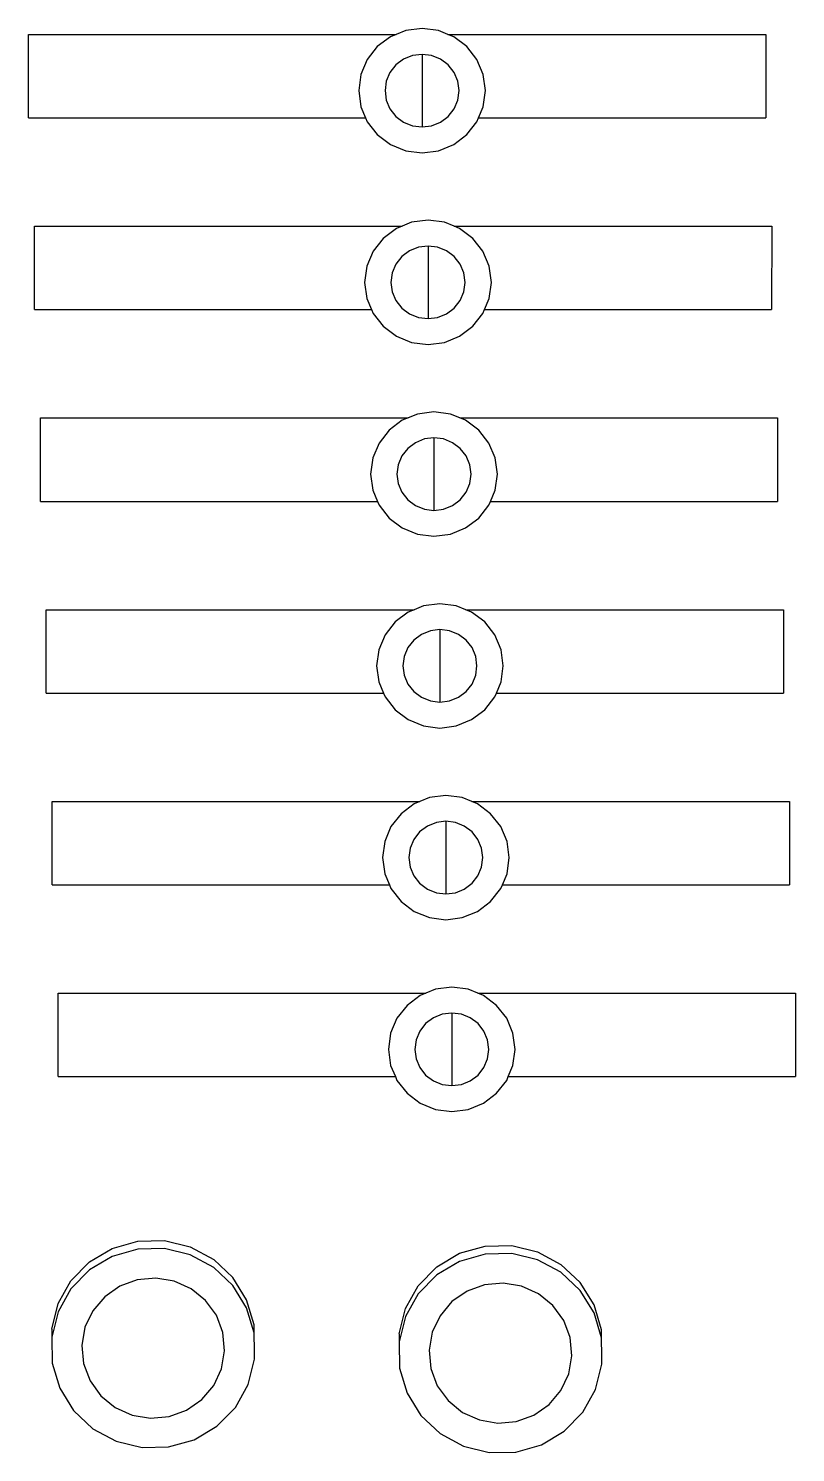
# Model space of a CAD drawing. Header units: centimetres. Extents: x 127 to 455, y 35 to 178.
# Drawn here: x 168.94 to 175.33, y 66.61 to 78.46 of the extents above; entities that cross this region are included whole.
import ezdxf

# ---------------------------------------------------------------- set-up
doc = ezdxf.new("R2010")
doc.units = ezdxf.units.CM
doc.layers.add('Edges', color=7, linetype='Continuous')

# ---------------------------------------------------------------- blocks, each defined once
blk = doc.blocks.new('ultrasound machine pl')
at = {"layer": 'Edges'}
for p, q in [((168.938, 77.717), (168.938, 78.411)), ((168.938, 78.411), (172, 78.411)), ((171.952, 78.392), (171.843, 78.31)), ((172, 78.411), (171.952, 78.392)), ((172.08, 78.444), (172, 78.411)), ((172.216, 78.461), (172.08, 78.444)), ((172.353, 78.444), (172.216, 78.461)), ((172.432, 78.411), (172.353, 78.444)), ((172.432, 78.411), (175.078, 78.411)), ((172.48, 78.392), (172.432, 78.411)), ((172.589, 78.31), (172.48, 78.392)), ((175.078, 78.411), (175.078, 77.717)), ((171.843, 78.31), (171.759, 78.203)), ((172.216, 78.246), (172.136, 78.236)), ((172.296, 78.236), (172.216, 78.246)), ((172.216, 78.246), (172.216, 77.642)), ((172.673, 78.203), (172.589, 78.31)), ((171.759, 78.203), (171.707, 78.078)), ((171.998, 78.158), (171.949, 78.095)), ((172.062, 78.206), (171.998, 78.158)), ((172.136, 78.236), (172.062, 78.206)), ((172.37, 78.206), (172.296, 78.236)), ((172.434, 78.158), (172.37, 78.206)), ((172.483, 78.095), (172.434, 78.158)), ((172.726, 78.078), (172.673, 78.203)), ((171.707, 78.078), (171.689, 77.944)), ((171.918, 78.022), (171.908, 77.944)), ((171.949, 78.095), (171.918, 78.022)), ((172.514, 78.022), (172.483, 78.095)), ((172.524, 77.944), (172.514, 78.022)), ((172.744, 77.944), (172.726, 78.078)), ((171.689, 77.944), (171.707, 77.81)), ((171.908, 77.944), (171.918, 77.866)), ((172.514, 77.866), (172.524, 77.944)), ((172.726, 77.81), (172.744, 77.944)), ((171.707, 77.81), (171.746, 77.717)), ((171.918, 77.866), (171.949, 77.793)), ((171.949, 77.793), (171.998, 77.73)), ((172.434, 77.73), (172.483, 77.793)), ((172.483, 77.793), (172.514, 77.866)), ((172.686, 77.717), (172.726, 77.81)), ((168.938, 77.717), (171.746, 77.717)), ((171.746, 77.717), (171.759, 77.685)), ((171.759, 77.685), (171.843, 77.578)), ((171.998, 77.73), (172.062, 77.682)), ((172.062, 77.682), (172.136, 77.652)), ((172.136, 77.652), (172.216, 77.642)), ((172.216, 77.642), (172.296, 77.652)), ((172.296, 77.652), (172.37, 77.682)), ((172.37, 77.682), (172.434, 77.73)), ((172.589, 77.578), (172.673, 77.685)), ((172.673, 77.685), (172.686, 77.717)), ((172.686, 77.717), (175.078, 77.717)), ((171.843, 77.578), (171.952, 77.496)), ((172.48, 77.496), (172.589, 77.578)), ((171.952, 77.496), (172.08, 77.444)), ((172.08, 77.444), (172.216, 77.427)), ((172.216, 77.427), (172.353, 77.444)), ((172.353, 77.444), (172.48, 77.496)), ((172.129, 76.848), (172.05, 76.815)), ((172.266, 76.865), (172.129, 76.848)), ((172.402, 76.848), (172.266, 76.865)), ((172.482, 76.815), (172.402, 76.848)), ((168.988, 76.815), (172.05, 76.815)), ((168.988, 76.121), (168.988, 76.815)), ((171.893, 76.714), (171.809, 76.607)), ((172.002, 76.796), (171.893, 76.714)), ((172.05, 76.815), (172.002, 76.796)), ((172.482, 76.815), (175.128, 76.815)), ((172.529, 76.796), (172.482, 76.815)), ((172.639, 76.714), (172.529, 76.796)), ((172.723, 76.607), (172.639, 76.714)), ((175.128, 76.815), (175.127, 76.121)), ((171.809, 76.607), (171.756, 76.482)), ((172.112, 76.61), (172.048, 76.562)), ((172.186, 76.64), (172.112, 76.61)), ((172.266, 76.65), (172.186, 76.64)), ((172.345, 76.64), (172.266, 76.65)), ((172.266, 76.65), (172.266, 76.046)), ((172.42, 76.61), (172.345, 76.64)), ((172.484, 76.562), (172.42, 76.61)), ((172.775, 76.482), (172.723, 76.607)), ((171.756, 76.482), (171.738, 76.348)), ((171.999, 76.499), (171.968, 76.426)), ((172.048, 76.562), (171.999, 76.499)), ((172.533, 76.499), (172.484, 76.562)), ((172.563, 76.426), (172.533, 76.499)), ((172.793, 76.348), (172.775, 76.482)), ((171.738, 76.348), (171.756, 76.214)), ((171.968, 76.426), (171.957, 76.348)), ((171.957, 76.348), (171.968, 76.27)), ((172.574, 76.348), (172.563, 76.426)), ((172.563, 76.27), (172.574, 76.348)), ((172.775, 76.214), (172.793, 76.348)), ((171.968, 76.27), (171.999, 76.197)), ((172.533, 76.197), (172.563, 76.27)), ((168.988, 76.121), (171.795, 76.121)), ((171.756, 76.214), (171.795, 76.121)), ((171.795, 76.121), (171.809, 76.089)), ((171.999, 76.197), (172.048, 76.134)), ((172.048, 76.134), (172.112, 76.086)), ((172.42, 76.086), (172.484, 76.134)), ((172.484, 76.134), (172.533, 76.197)), ((172.723, 76.089), (172.736, 76.121)), ((172.736, 76.121), (172.775, 76.214)), ((172.736, 76.121), (175.127, 76.121)), ((171.809, 76.089), (171.893, 75.982)), ((172.112, 76.086), (172.186, 76.056)), ((172.186, 76.056), (172.266, 76.046)), ((172.266, 76.046), (172.345, 76.056)), ((172.345, 76.056), (172.42, 76.086)), ((172.639, 75.982), (172.723, 76.089)), ((171.893, 75.982), (172.002, 75.9)), ((172.002, 75.9), (172.129, 75.848)), ((172.402, 75.848), (172.529, 75.9)), ((172.529, 75.9), (172.639, 75.982)), ((172.129, 75.848), (172.266, 75.831)), ((172.266, 75.831), (172.402, 75.848)), ((169.038, 74.525), (169.038, 75.219)), ((169.038, 75.219), (172.099, 75.219)), ((172.051, 75.2), (171.942, 75.117)), ((172.099, 75.219), (172.051, 75.2)), ((172.179, 75.251), (172.099, 75.219)), ((172.315, 75.269), (172.179, 75.251)), ((172.452, 75.251), (172.315, 75.269)), ((172.531, 75.219), (172.452, 75.251)), ((172.531, 75.219), (175.177, 75.219)), ((172.579, 75.2), (172.531, 75.219)), ((172.688, 75.117), (172.579, 75.2)), ((175.177, 75.219), (175.177, 74.525)), ((171.942, 75.117), (171.858, 75.01)), ((172.235, 75.044), (172.161, 75.013)), ((172.315, 75.054), (172.235, 75.044)), ((172.395, 75.044), (172.315, 75.054)), ((172.315, 75.054), (172.315, 74.449)), ((172.469, 75.013), (172.395, 75.044)), ((172.772, 75.01), (172.688, 75.117)), ((171.858, 75.01), (171.806, 74.886)), ((172.097, 74.965), (172.048, 74.903)), ((172.161, 75.013), (172.097, 74.965)), ((172.533, 74.965), (172.469, 75.013)), ((172.582, 74.903), (172.533, 74.965)), ((172.825, 74.886), (172.772, 75.01)), ((171.806, 74.886), (171.788, 74.752)), ((172.017, 74.83), (172.007, 74.752)), ((172.048, 74.903), (172.017, 74.83)), ((172.613, 74.83), (172.582, 74.903)), ((172.624, 74.752), (172.613, 74.83)), ((172.843, 74.752), (172.825, 74.886)), ((171.788, 74.752), (171.806, 74.618)), ((172.007, 74.752), (172.017, 74.673)), ((172.613, 74.673), (172.624, 74.752)), ((172.825, 74.618), (172.843, 74.752)), ((171.806, 74.618), (171.845, 74.525)), ((172.017, 74.673), (172.048, 74.601)), ((172.048, 74.601), (172.097, 74.538)), ((172.533, 74.538), (172.582, 74.601)), ((172.582, 74.601), (172.613, 74.673)), ((172.785, 74.525), (172.825, 74.618)), ((169.038, 74.525), (171.845, 74.525)), ((171.845, 74.525), (171.858, 74.493)), ((171.858, 74.493), (171.942, 74.386)), ((172.097, 74.538), (172.161, 74.49)), ((172.161, 74.49), (172.235, 74.46)), ((172.235, 74.46), (172.315, 74.449)), ((172.315, 74.449), (172.395, 74.46)), ((172.395, 74.46), (172.469, 74.49)), ((172.469, 74.49), (172.533, 74.538)), ((172.688, 74.386), (172.772, 74.493)), ((172.772, 74.493), (172.785, 74.525)), ((172.785, 74.525), (175.177, 74.525)), ((171.942, 74.386), (172.051, 74.304)), ((172.579, 74.304), (172.688, 74.386)), ((172.051, 74.304), (172.179, 74.252)), ((172.179, 74.252), (172.315, 74.234)), ((172.315, 74.234), (172.452, 74.252)), ((172.452, 74.252), (172.579, 74.304)), ((169.087, 73.623), (172.149, 73.623)), ((169.087, 72.929), (169.087, 73.623)), ((172.149, 73.623), (172.101, 73.603)), ((172.228, 73.655), (172.149, 73.623)), ((172.365, 73.673), (172.228, 73.655)), ((172.501, 73.655), (172.365, 73.673)), ((172.581, 73.623), (172.501, 73.655)), ((172.581, 73.623), (175.227, 73.623)), ((172.629, 73.603), (172.581, 73.623)), ((175.227, 73.623), (175.226, 72.929)), ((171.992, 73.521), (171.908, 73.414)), ((172.101, 73.603), (171.992, 73.521)), ((172.738, 73.521), (172.629, 73.603)), ((172.822, 73.414), (172.738, 73.521)), ((171.908, 73.414), (171.855, 73.289)), ((172.211, 73.417), (172.147, 73.369)), ((172.285, 73.447), (172.211, 73.417)), ((172.365, 73.458), (172.285, 73.447)), ((172.445, 73.447), (172.365, 73.458)), ((172.365, 73.458), (172.365, 72.853)), ((172.519, 73.417), (172.445, 73.447)), ((172.583, 73.369), (172.519, 73.417)), ((172.874, 73.289), (172.822, 73.414)), ((171.855, 73.289), (171.837, 73.155)), ((172.098, 73.307), (172.067, 73.234)), ((172.147, 73.369), (172.098, 73.307)), ((172.632, 73.307), (172.583, 73.369)), ((172.663, 73.234), (172.632, 73.307)), ((172.892, 73.155), (172.874, 73.289)), ((171.837, 73.155), (171.855, 73.022)), ((172.067, 73.234), (172.056, 73.155)), ((172.056, 73.155), (172.067, 73.077)), ((172.673, 73.155), (172.663, 73.234)), ((172.663, 73.077), (172.673, 73.155)), ((172.874, 73.022), (172.892, 73.155)), ((172.067, 73.077), (172.098, 73.004)), ((172.632, 73.004), (172.663, 73.077)), ((169.087, 72.929), (171.895, 72.929)), ((171.855, 73.022), (171.895, 72.929)), ((171.895, 72.929), (171.908, 72.897)), ((172.098, 73.004), (172.147, 72.942)), ((172.147, 72.942), (172.211, 72.894)), ((172.519, 72.894), (172.583, 72.942)), ((172.583, 72.942), (172.632, 73.004)), ((172.822, 72.897), (172.835, 72.929)), ((172.835, 72.929), (172.874, 73.022)), ((172.835, 72.929), (175.226, 72.929)), ((171.908, 72.897), (171.992, 72.79)), ((171.992, 72.79), (172.101, 72.708)), ((172.211, 72.894), (172.285, 72.863)), ((172.285, 72.863), (172.365, 72.853)), ((172.365, 72.853), (172.445, 72.863)), ((172.445, 72.863), (172.519, 72.894)), ((172.629, 72.708), (172.738, 72.79)), ((172.738, 72.79), (172.822, 72.897)), ((172.101, 72.708), (172.228, 72.656)), ((172.501, 72.656), (172.629, 72.708)), ((172.228, 72.656), (172.365, 72.638)), ((172.365, 72.638), (172.501, 72.656)), ((172.414, 72.077), (172.278, 72.059)), ((172.551, 72.059), (172.414, 72.077)), ((169.137, 72.027), (172.198, 72.027)), ((169.137, 71.332), (169.137, 72.027)), ((172.151, 72.007), (172.041, 71.925)), ((172.198, 72.027), (172.151, 72.007)), ((172.278, 72.059), (172.198, 72.027)), ((172.63, 72.027), (172.551, 72.059)), ((172.63, 72.027), (175.276, 72.027)), ((172.678, 72.007), (172.63, 72.027)), ((172.787, 71.925), (172.678, 72.007)), ((175.276, 72.027), (175.276, 71.332)), ((172.041, 71.925), (171.957, 71.818)), ((172.335, 71.851), (172.26, 71.821)), ((172.414, 71.862), (172.335, 71.851)), ((172.494, 71.851), (172.414, 71.862)), ((172.414, 71.862), (172.414, 71.257)), ((172.568, 71.821), (172.494, 71.851)), ((172.871, 71.818), (172.787, 71.925)), ((171.957, 71.818), (171.905, 71.693)), ((172.196, 71.773), (172.147, 71.71)), ((172.26, 71.821), (172.196, 71.773)), ((172.632, 71.773), (172.568, 71.821)), ((172.681, 71.71), (172.632, 71.773)), ((172.924, 71.693), (172.871, 71.818)), ((171.905, 71.693), (171.887, 71.559)), ((172.117, 71.638), (172.106, 71.559)), ((172.147, 71.71), (172.117, 71.638)), ((172.712, 71.638), (172.681, 71.71)), ((172.723, 71.559), (172.712, 71.638)), ((172.942, 71.559), (172.924, 71.693)), ((171.887, 71.559), (171.905, 71.425)), ((172.106, 71.559), (172.117, 71.481)), ((172.712, 71.481), (172.723, 71.559)), ((172.924, 71.425), (172.942, 71.559)), ((171.905, 71.425), (171.944, 71.332)), ((172.117, 71.481), (172.147, 71.408)), ((172.147, 71.408), (172.196, 71.346)), ((172.632, 71.346), (172.681, 71.408)), ((172.681, 71.408), (172.712, 71.481)), ((172.885, 71.332), (172.924, 71.425)), ((169.137, 71.332), (171.944, 71.332)), ((171.944, 71.332), (171.957, 71.301)), ((171.957, 71.301), (172.041, 71.194)), ((172.196, 71.346), (172.26, 71.297)), ((172.26, 71.297), (172.335, 71.267)), ((172.335, 71.267), (172.414, 71.257)), ((172.414, 71.257), (172.494, 71.267)), ((172.494, 71.267), (172.568, 71.297)), ((172.568, 71.297), (172.632, 71.346)), ((172.787, 71.194), (172.871, 71.301)), ((172.871, 71.301), (172.885, 71.332)), ((172.885, 71.332), (175.276, 71.332)), ((172.041, 71.194), (172.151, 71.111)), ((172.678, 71.111), (172.787, 71.194)), ((172.151, 71.111), (172.278, 71.06)), ((172.278, 71.06), (172.414, 71.042)), ((172.414, 71.042), (172.551, 71.06)), ((172.551, 71.06), (172.678, 71.111)), ((169.186, 70.43), (172.248, 70.43)), ((169.186, 69.736), (169.186, 70.43)), ((172.248, 70.43), (172.2, 70.411)), ((172.327, 70.463), (172.248, 70.43)), ((172.464, 70.48), (172.327, 70.463)), ((172.6, 70.463), (172.464, 70.48)), ((172.68, 70.43), (172.6, 70.463)), ((172.68, 70.43), (175.326, 70.43)), ((172.728, 70.411), (172.68, 70.43)), ((175.326, 70.43), (175.325, 69.736)), ((172.091, 70.329), (172.007, 70.222)), ((172.2, 70.411), (172.091, 70.329)), ((172.837, 70.329), (172.728, 70.411)), ((172.921, 70.222), (172.837, 70.329)), ((172.007, 70.222), (171.954, 70.097)), ((172.31, 70.225), (172.246, 70.177)), ((172.384, 70.255), (172.31, 70.225)), ((172.464, 70.265), (172.384, 70.255)), ((172.544, 70.255), (172.464, 70.265)), ((172.464, 70.265), (172.464, 69.661)), ((172.618, 70.225), (172.544, 70.255)), ((172.682, 70.177), (172.618, 70.225)), ((172.973, 70.097), (172.921, 70.222)), ((171.954, 70.097), (171.936, 69.963)), ((172.197, 70.114), (172.166, 70.041)), ((172.246, 70.177), (172.197, 70.114)), ((172.731, 70.114), (172.682, 70.177)), ((172.762, 70.041), (172.731, 70.114)), ((172.991, 69.963), (172.973, 70.097)), ((171.936, 69.963), (171.954, 69.829)), ((172.166, 70.041), (172.156, 69.963)), ((172.156, 69.963), (172.166, 69.885)), ((172.772, 69.963), (172.762, 70.041)), ((172.762, 69.885), (172.772, 69.963)), ((172.973, 69.829), (172.991, 69.963)), ((171.954, 69.829), (171.994, 69.736)), ((172.166, 69.885), (172.197, 69.812)), ((172.731, 69.812), (172.762, 69.885)), ((172.934, 69.736), (172.973, 69.829)), ((169.186, 69.736), (171.994, 69.736)), ((171.994, 69.736), (172.007, 69.704)), ((172.197, 69.812), (172.246, 69.749)), ((172.246, 69.749), (172.31, 69.701)), ((172.618, 69.701), (172.682, 69.749)), ((172.682, 69.749), (172.731, 69.812)), ((172.921, 69.704), (172.934, 69.736)), ((172.934, 69.736), (175.325, 69.736)), ((172.007, 69.704), (172.091, 69.597)), ((172.091, 69.597), (172.2, 69.515)), ((172.31, 69.701), (172.384, 69.671)), ((172.384, 69.671), (172.464, 69.661)), ((172.464, 69.661), (172.544, 69.671)), ((172.544, 69.671), (172.618, 69.701)), ((172.728, 69.515), (172.837, 69.597)), ((172.837, 69.597), (172.921, 69.704)), ((172.2, 69.515), (172.327, 69.463)), ((172.6, 69.463), (172.728, 69.515)), ((172.327, 69.463), (172.464, 69.446)), ((172.464, 69.446), (172.6, 69.463)), ((169.446, 68.194), (169.636, 68.306)), ((169.636, 68.306), (169.849, 68.367)), ((169.849, 68.3), (169.636, 68.24)), ((169.849, 68.367), (170.071, 68.372)), ((170.071, 68.305), (169.849, 68.3)), ((170.071, 68.372), (170.286, 68.32)), ((170.286, 68.253), (170.071, 68.305)), ((170.286, 68.32), (170.481, 68.215)), ((172.528, 68.265), (172.741, 68.326)), ((172.741, 68.326), (172.963, 68.33)), ((172.963, 68.33), (173.178, 68.278)), ((169.292, 68.037), (169.446, 68.194)), ((169.636, 68.24), (169.446, 68.127)), ((170.481, 68.148), (170.286, 68.253)), ((170.481, 68.215), (170.641, 68.064)), ((172.338, 68.152), (172.528, 68.265)), ((172.528, 68.198), (172.338, 68.086)), ((172.741, 68.259), (172.528, 68.198)), ((172.963, 68.264), (172.741, 68.259)), ((173.178, 68.212), (172.963, 68.264)), ((173.178, 68.278), (173.373, 68.173)), ((173.373, 68.107), (173.178, 68.212)), ((173.373, 68.173), (173.533, 68.023)), ((169.446, 68.127), (169.292, 67.97)), ((169.845, 68.045), (169.7, 67.993)), ((170, 68.059), (169.845, 68.045)), ((170.153, 68.034), (170, 68.059)), ((170.641, 67.997), (170.481, 68.148)), ((170.755, 67.878), (170.641, 68.064)), ((172.184, 67.995), (172.338, 68.152)), ((172.338, 68.086), (172.184, 67.929)), ((173.533, 67.956), (173.373, 68.107)), ((169.185, 67.846), (169.292, 68.037)), ((169.292, 67.97), (169.185, 67.779)), ((169.7, 67.993), (169.573, 67.904)), ((170.294, 67.97), (170.153, 68.034)), ((170.414, 67.873), (170.294, 67.97)), ((170.755, 67.811), (170.641, 67.997)), ((172.078, 67.805), (172.184, 67.995)), ((172.184, 67.929), (172.078, 67.738)), ((172.592, 67.951), (172.465, 67.863)), ((172.737, 68.004), (172.592, 67.951)), ((172.892, 68.018), (172.737, 68.004)), ((173.045, 67.993), (172.892, 68.018)), ((173.186, 67.929), (173.045, 67.993)), ((173.306, 67.832), (173.186, 67.929)), ((173.648, 67.837), (173.533, 68.023)), ((173.648, 67.77), (173.533, 67.956)), ((169.132, 67.635), (169.185, 67.846)), ((169.573, 67.904), (169.474, 67.787)), ((170.503, 67.749), (170.414, 67.873)), ((170.817, 67.669), (170.755, 67.878)), ((170.817, 67.602), (170.755, 67.811)), ((172.465, 67.863), (172.366, 67.746)), ((173.396, 67.707), (173.306, 67.832)), ((173.709, 67.628), (173.648, 67.837)), ((169.185, 67.779), (169.132, 67.568)), ((169.474, 67.787), (169.409, 67.649)), ((170.557, 67.606), (170.503, 67.749)), ((172.025, 67.594), (172.078, 67.805)), ((172.078, 67.738), (172.025, 67.527)), ((172.366, 67.746), (172.301, 67.608)), ((173.449, 67.565), (173.396, 67.707)), ((173.709, 67.561), (173.648, 67.77)), ((169.132, 67.635), (169.132, 67.568)), ((169.409, 67.649), (169.383, 67.499)), ((170.572, 67.454), (170.557, 67.606)), ((170.817, 67.602), (170.817, 67.669)), ((170.822, 67.451), (170.817, 67.602)), ((172.025, 67.594), (172.025, 67.527)), ((172.301, 67.608), (172.275, 67.458)), ((173.709, 67.561), (173.709, 67.628)), ((169.132, 67.568), (169.137, 67.351)), ((169.383, 67.499), (169.397, 67.347)), ((170.546, 67.304), (170.572, 67.454)), ((172.025, 67.527), (172.029, 67.309)), ((172.275, 67.458), (172.289, 67.306)), ((173.464, 67.413), (173.449, 67.565)), ((173.714, 67.41), (173.709, 67.561)), ((169.137, 67.351), (169.199, 67.142)), ((169.397, 67.347), (169.451, 67.204)), ((170.769, 67.174), (170.822, 67.385)), ((170.821, 67.446), (170.822, 67.451)), ((170.822, 67.385), (170.821, 67.446)), ((173.438, 67.263), (173.464, 67.413)), ((173.661, 67.132), (173.714, 67.343)), ((173.713, 67.405), (173.714, 67.41)), ((173.714, 67.343), (173.713, 67.405)), ((170.481, 67.166), (170.546, 67.304)), ((172.029, 67.309), (172.091, 67.1)), ((172.289, 67.306), (172.343, 67.163)), ((173.373, 67.124), (173.438, 67.263)), ((169.199, 67.142), (169.314, 66.956)), ((169.451, 67.204), (169.541, 67.08)), ((170.381, 67.049), (170.481, 67.166)), ((170.662, 66.983), (170.769, 67.174)), ((172.091, 67.1), (172.206, 66.914)), ((172.343, 67.163), (172.433, 67.039)), ((173.274, 67.007), (173.373, 67.124)), ((173.554, 66.942), (173.661, 67.132)), ((169.541, 67.08), (169.66, 66.983)), ((169.66, 66.983), (169.801, 66.919)), ((170.255, 66.96), (170.381, 67.049)), ((170.508, 66.826), (170.662, 66.983)), ((172.433, 67.039), (172.552, 66.941)), ((173.147, 66.919), (173.274, 67.007)), ((169.314, 66.956), (169.474, 66.805)), ((169.801, 66.919), (169.954, 66.894)), ((169.954, 66.894), (170.109, 66.908)), ((170.109, 66.908), (170.255, 66.96)), ((172.206, 66.914), (172.366, 66.764)), ((172.552, 66.941), (172.693, 66.878)), ((172.693, 66.878), (172.847, 66.852)), ((172.847, 66.852), (173.001, 66.866)), ((173.001, 66.866), (173.147, 66.919)), ((173.4, 66.785), (173.554, 66.942)), ((169.474, 66.805), (169.668, 66.7)), ((170.319, 66.713), (170.508, 66.826)), ((172.366, 66.764), (172.56, 66.659)), ((173.211, 66.672), (173.4, 66.785)), ((169.668, 66.7), (169.884, 66.648)), ((169.884, 66.648), (170.105, 66.653)), ((170.105, 66.653), (170.319, 66.713)), ((172.56, 66.659), (172.776, 66.607)), ((172.998, 66.611), (173.211, 66.672)), ((172.776, 66.607), (172.998, 66.611))]:
    blk.add_line(p, q, dxfattribs=at)

msp = doc.modelspace()

# ---------------------------------------------------------------- block references
msp.add_blockref('ultrasound machine pl', (0, 0))

doc.saveas('drawing.dxf')
